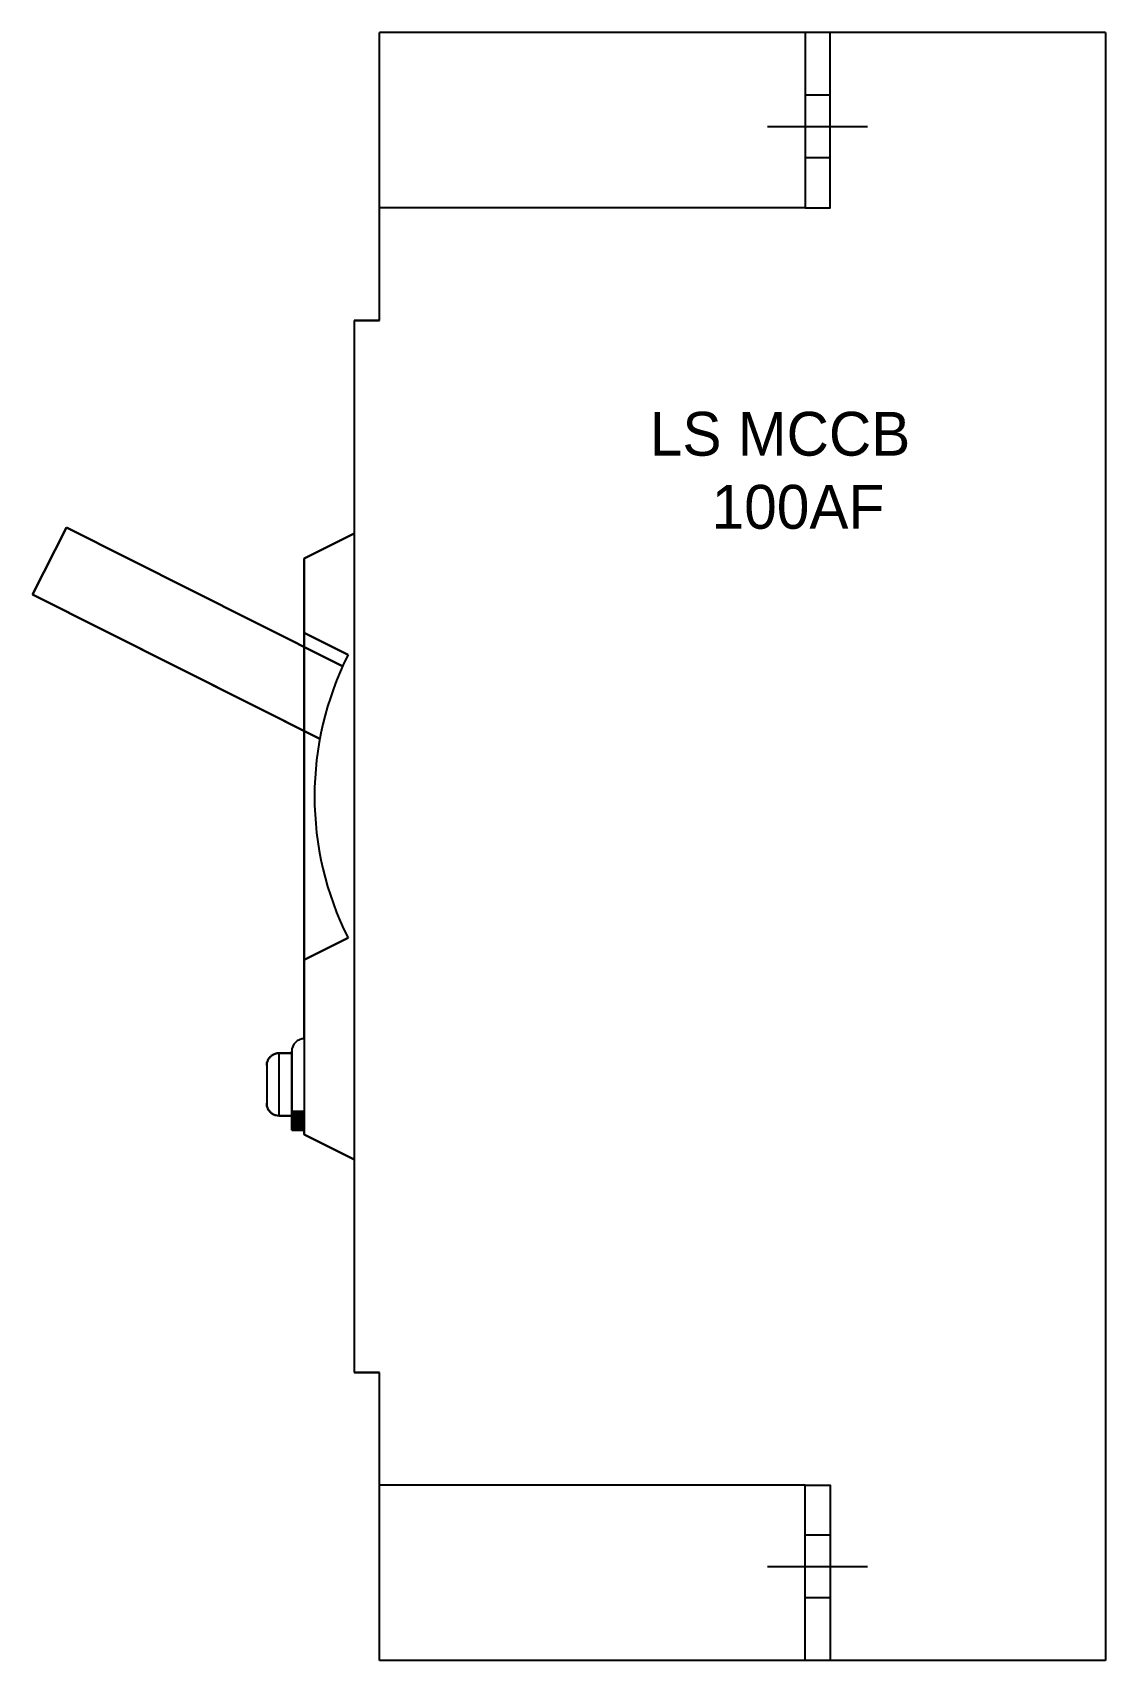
# Model space of a CAD drawing. Header units: millimetres. Extents: x 0 to 86, y 0 to 130.
import ezdxf

# ---------------------------------------------------------------- set-up
doc = ezdxf.new("R2010")
doc.units = ezdxf.units.MM

# ---------------------------------------------------------------- blocks, each defined once
blk = doc.blocks.new('HCC1 LS 100AF')
at = {"color": 7}
for p, q in [((58, 0), (0, 0)), ((0, -23), (0, 0)), ((58, 0), (58, -130)), ((36, -5), (34, -5)), ((31, -7.5), (39, -7.5)), ((36, -10), (34, -10)), ((34, -14), (0, -14)), ((-2, -23), (0, -23)), ((0, -23), (-2, -23)), ((-2, -23), (-2, -40)), ((-27.7, -44.88), (-25, -39.52)), ((-25, -39.52), (-27.7, -44.88)), ((-25, -39.52), (-10, -47.05)), ((-10, -47.05), (-25, -39.52)), ((-2, -40), (-5, -41.5)), ((-5, -41.5), (-2, -40)), ((-2, -40), (-2, -90)), ((-6, -42), (-5, -41.5)), ((-5, -41.5), (-6, -42)), ((-6, -80.35), (-6, -42)), ((-6, -42), (-6, -80.35)), ((-27.7, -44.88), (-4.75, -56.4)), ((-10, -53.77), (-27.7, -44.88)), ((-10, -47.05), (-2.93, -50.6)), ((-2.93, -50.6), (-10, -47.05)), ((-6, -47.94), (-2.5, -49.7)), ((-2.5, -49.7), (-6, -47.94)), ((-4.75, -56.4), (-10, -53.77)), ((-6, -74.06), (-2.5, -72.3)), ((-2.5, -72.3), (-6, -74.06)), ((-6, -80.35), (-6, -87.65)), ((-6, -80.35), (-6, -87.65)), ((-7, -81.5), (-8, -81.5)), ((-8, -86.5), (-8, -81.5)), ((-8, -81.5), (-7, -81.5)), ((-8, -86.5), (-8, -81.5)), ((-7, -86.65), (-7, -81.35)), ((-7, -81.35), (-7, -86.65)), ((-9, -82.5), (-9, -85.5)), ((-9, -82.5), (-9, -85.5)), ((-8, -86.5), (-7, -86.5)), ((-7, -86.5), (-8, -86.5)), ((-6, -86.15), (-7, -86.15)), ((-7, -86.15), (-6, -86.15)), ((-6, -86.18), (-7, -86.18)), ((-7, -86.18), (-6, -86.18)), ((-7, -86.25), (-6, -86.25)), ((-6, -86.25), (-7, -86.25)), ((-6, -86.28), (-7, -86.28)), ((-7, -86.28), (-6, -86.28)), ((-7, -86.31), (-6, -86.31)), ((-6, -86.31), (-7, -86.31)), ((-7, -86.34), (-6, -86.34)), ((-6, -86.34), (-7, -86.34)), ((-7, -86.37), (-6, -86.37)), ((-6, -86.37), (-7, -86.37)), ((-7, -86.41), (-6, -86.41)), ((-6, -86.41), (-7, -86.41)), ((-7, -86.44), (-6, -86.44)), ((-6, -86.44), (-7, -86.44)), ((-7, -86.5), (-6, -86.5)), ((-6, -86.5), (-7, -86.5)), ((-7, -86.53), (-6, -86.53)), ((-6, -86.53), (-7, -86.53)), ((-7, -86.6), (-6, -86.6)), ((-6, -86.6), (-7, -86.6)), ((-6, -86.63), (-7, -86.63)), ((-7, -86.63), (-6, -86.63)), ((-7, -86.65), (-7, -87.65)), ((-7, -87.65), (-7, -86.65)), ((-7, -86.66), (-6, -86.66)), ((-6, -86.66), (-7, -86.66)), ((-7, -86.69), (-6, -86.69)), ((-6, -86.69), (-7, -86.69)), ((-6, -86.72), (-7, -86.72)), ((-7, -86.72), (-6, -86.72)), ((-7, -86.76), (-6, -86.76)), ((-6, -86.76), (-7, -86.76)), ((-6, -86.79), (-7, -86.79)), ((-7, -86.79), (-6, -86.79)), ((-7, -86.82), (-6, -86.82)), ((-6, -86.82), (-7, -86.82)), ((-6, -86.85), (-7, -86.85)), ((-7, -86.85), (-6, -86.85)), ((-7, -86.88), (-6, -86.88)), ((-6, -86.88), (-7, -86.88)), ((-7, -86.92), (-6, -86.92)), ((-6, -86.92), (-7, -86.92)), ((-6, -86.95), (-7, -86.95)), ((-7, -86.95), (-6, -86.95)), ((-6, -86.98), (-7, -86.98)), ((-7, -86.98), (-6, -86.98)), ((-7, -87.01), (-6, -87.01)), ((-6, -87.01), (-7, -87.01)), ((-7, -87.08), (-6, -87.08)), ((-6, -87.08), (-7, -87.08)), ((-7, -87.14), (-6, -87.14)), ((-6, -87.14), (-7, -87.14)), ((-7, -87.17), (-6, -87.17)), ((-6, -87.17), (-7, -87.17)), ((-7, -87.24), (-6, -87.24)), ((-6, -87.24), (-7, -87.24)), ((-7, -87.27), (-6, -87.27)), ((-6, -87.27), (-7, -87.27)), ((-7, -87.3), (-6, -87.3)), ((-6, -87.3), (-7, -87.3)), ((-7, -87.33), (-6, -87.33)), ((-6, -87.33), (-7, -87.33)), ((-7, -87.36), (-6, -87.36)), ((-6, -87.36), (-7, -87.36)), ((-7, -87.43), (-6, -87.43)), ((-6, -87.43), (-7, -87.43)), ((-7, -87.46), (-6, -87.46)), ((-6, -87.46), (-7, -87.46)), ((-7, -87.52), (-6, -87.52)), ((-6, -87.52), (-7, -87.52)), ((-7, -87.55), (-6, -87.55)), ((-6, -87.55), (-7, -87.55)), ((-7, -87.62), (-6, -87.62)), ((-6, -87.62), (-7, -87.62)), ((-6, -87.65), (-7, -87.65)), ((-7, -87.65), (-6, -87.65)), ((-6, -88), (-6, -87.65)), ((-6, -87.65), (-6, -88)), ((-6, -88), (-5, -88.5)), ((-5, -88.5), (-6, -88)), ((-5, -88.5), (-2, -90)), ((-2, -90), (-5, -88.5)), ((-2, -90), (-2, -107)), ((0, -107), (-2, -107)), ((-2, -107), (0, -107)), ((0, -130), (0, -107)), ((34, -116), (0, -116)), ((36, -120), (34, -120)), ((31, -122.5), (39, -122.5)), ((36, -125), (34, -125)), ((58, -130), (0, -130))]:
    blk.add_line(p, q, dxfattribs=at)
for points in [[(36, 0), (34, 0), (34, -14), (36, -14)], [(36, -130), (34, -130), (34, -116), (36, -116)]]:
    blk.add_lwpolyline(points, close=True, dxfattribs=at)
for centre, radius, start, end in [((20, -61), 25.18, 153.3332, 206.6668), ((20, -61), 25.18, 153.3332, 206.6668), ((-6, -81.35), 1, 90, 180), ((-6, -81.35), 1, 90, 180), ((-6, -86.65), 1, 180, 270), ((-6, -86.65), 1, 180, 270)]:
    blk.add_arc(centre, radius, start, end, dxfattribs=at)
for points, knots in [([(-9, -82.5), (-9, -82.35), (-8.97, -82.2), (-8.9, -82.06), (-8.87, -81.99), (-8.82, -81.92), (-8.77, -81.86), (-8.72, -81.8), (-8.65, -81.74), (-8.58, -81.68), (-8.5, -81.63), (-8.42, -81.59), (-8.32, -81.55), (-8.22, -81.52), (-8.11, -81.5), (-8, -81.5)], [0, 0, 0, 0, 0.3287924, 0.3287924, 0.3287924, 0.4957607, 0.4957607, 0.4957607, 0.6613171, 0.6613171, 0.6613171, 0.8268836, 0.8268836, 0.8268836, 1, 1, 1, 1]), ([(-8, -81.5), (-8.22, -81.5), (-8.42, -81.58), (-8.58, -81.68), (-8.65, -81.74), (-8.72, -81.8), (-8.77, -81.86), (-8.82, -81.92), (-8.87, -81.99), (-8.9, -82.06), (-8.97, -82.2), (-9, -82.35), (-9, -82.5)], [0, 0, 0, 0, 0.3386829, 0.3386829, 0.3386829, 0.5042393, 0.5042393, 0.5042393, 0.6712076, 0.6712076, 0.6712076, 1, 1, 1, 1]), ([(-8, -86.5), (-8.22, -86.5), (-8.42, -86.42), (-8.58, -86.32), (-8.65, -86.26), (-8.72, -86.2), (-8.77, -86.14), (-8.82, -86.08), (-8.87, -86.01), (-8.9, -85.94), (-8.97, -85.8), (-9, -85.65), (-9, -85.5)], [0, 0, 0, 0, 0.3386829, 0.3386829, 0.3386829, 0.5042393, 0.5042393, 0.5042393, 0.6712076, 0.6712076, 0.6712076, 1, 1, 1, 1]), ([(-9, -85.5), (-9, -85.65), (-8.97, -85.8), (-8.9, -85.94), (-8.87, -86.01), (-8.82, -86.08), (-8.77, -86.14), (-8.72, -86.2), (-8.65, -86.26), (-8.58, -86.32), (-8.42, -86.42), (-8.22, -86.5), (-8, -86.5)], [0, 0, 0, 0, 0.3287924, 0.3287924, 0.3287924, 0.4957607, 0.4957607, 0.4957607, 0.6613171, 0.6613171, 0.6613171, 1, 1, 1, 1])]:
    blk.add_open_spline(points, degree=3, knots=knots, dxfattribs=at)
at = {"insert": (13.32, -30.29), "char_height": 3.5, "attachment_point": 1}
blk.add_mtext_dynamic_manual_height_columns('\\pi8.285;{\\C1;LS MCCB\\P\\pi13.22;100AF}', width=37.6867, gutter_width=1, heights=[0], dxfattribs=at)

msp = doc.modelspace()

# ---------------------------------------------------------------- block references
msp.add_blockref('HCC1 LS 100AF', (27.7, 130))

doc.saveas('drawing.dxf')
